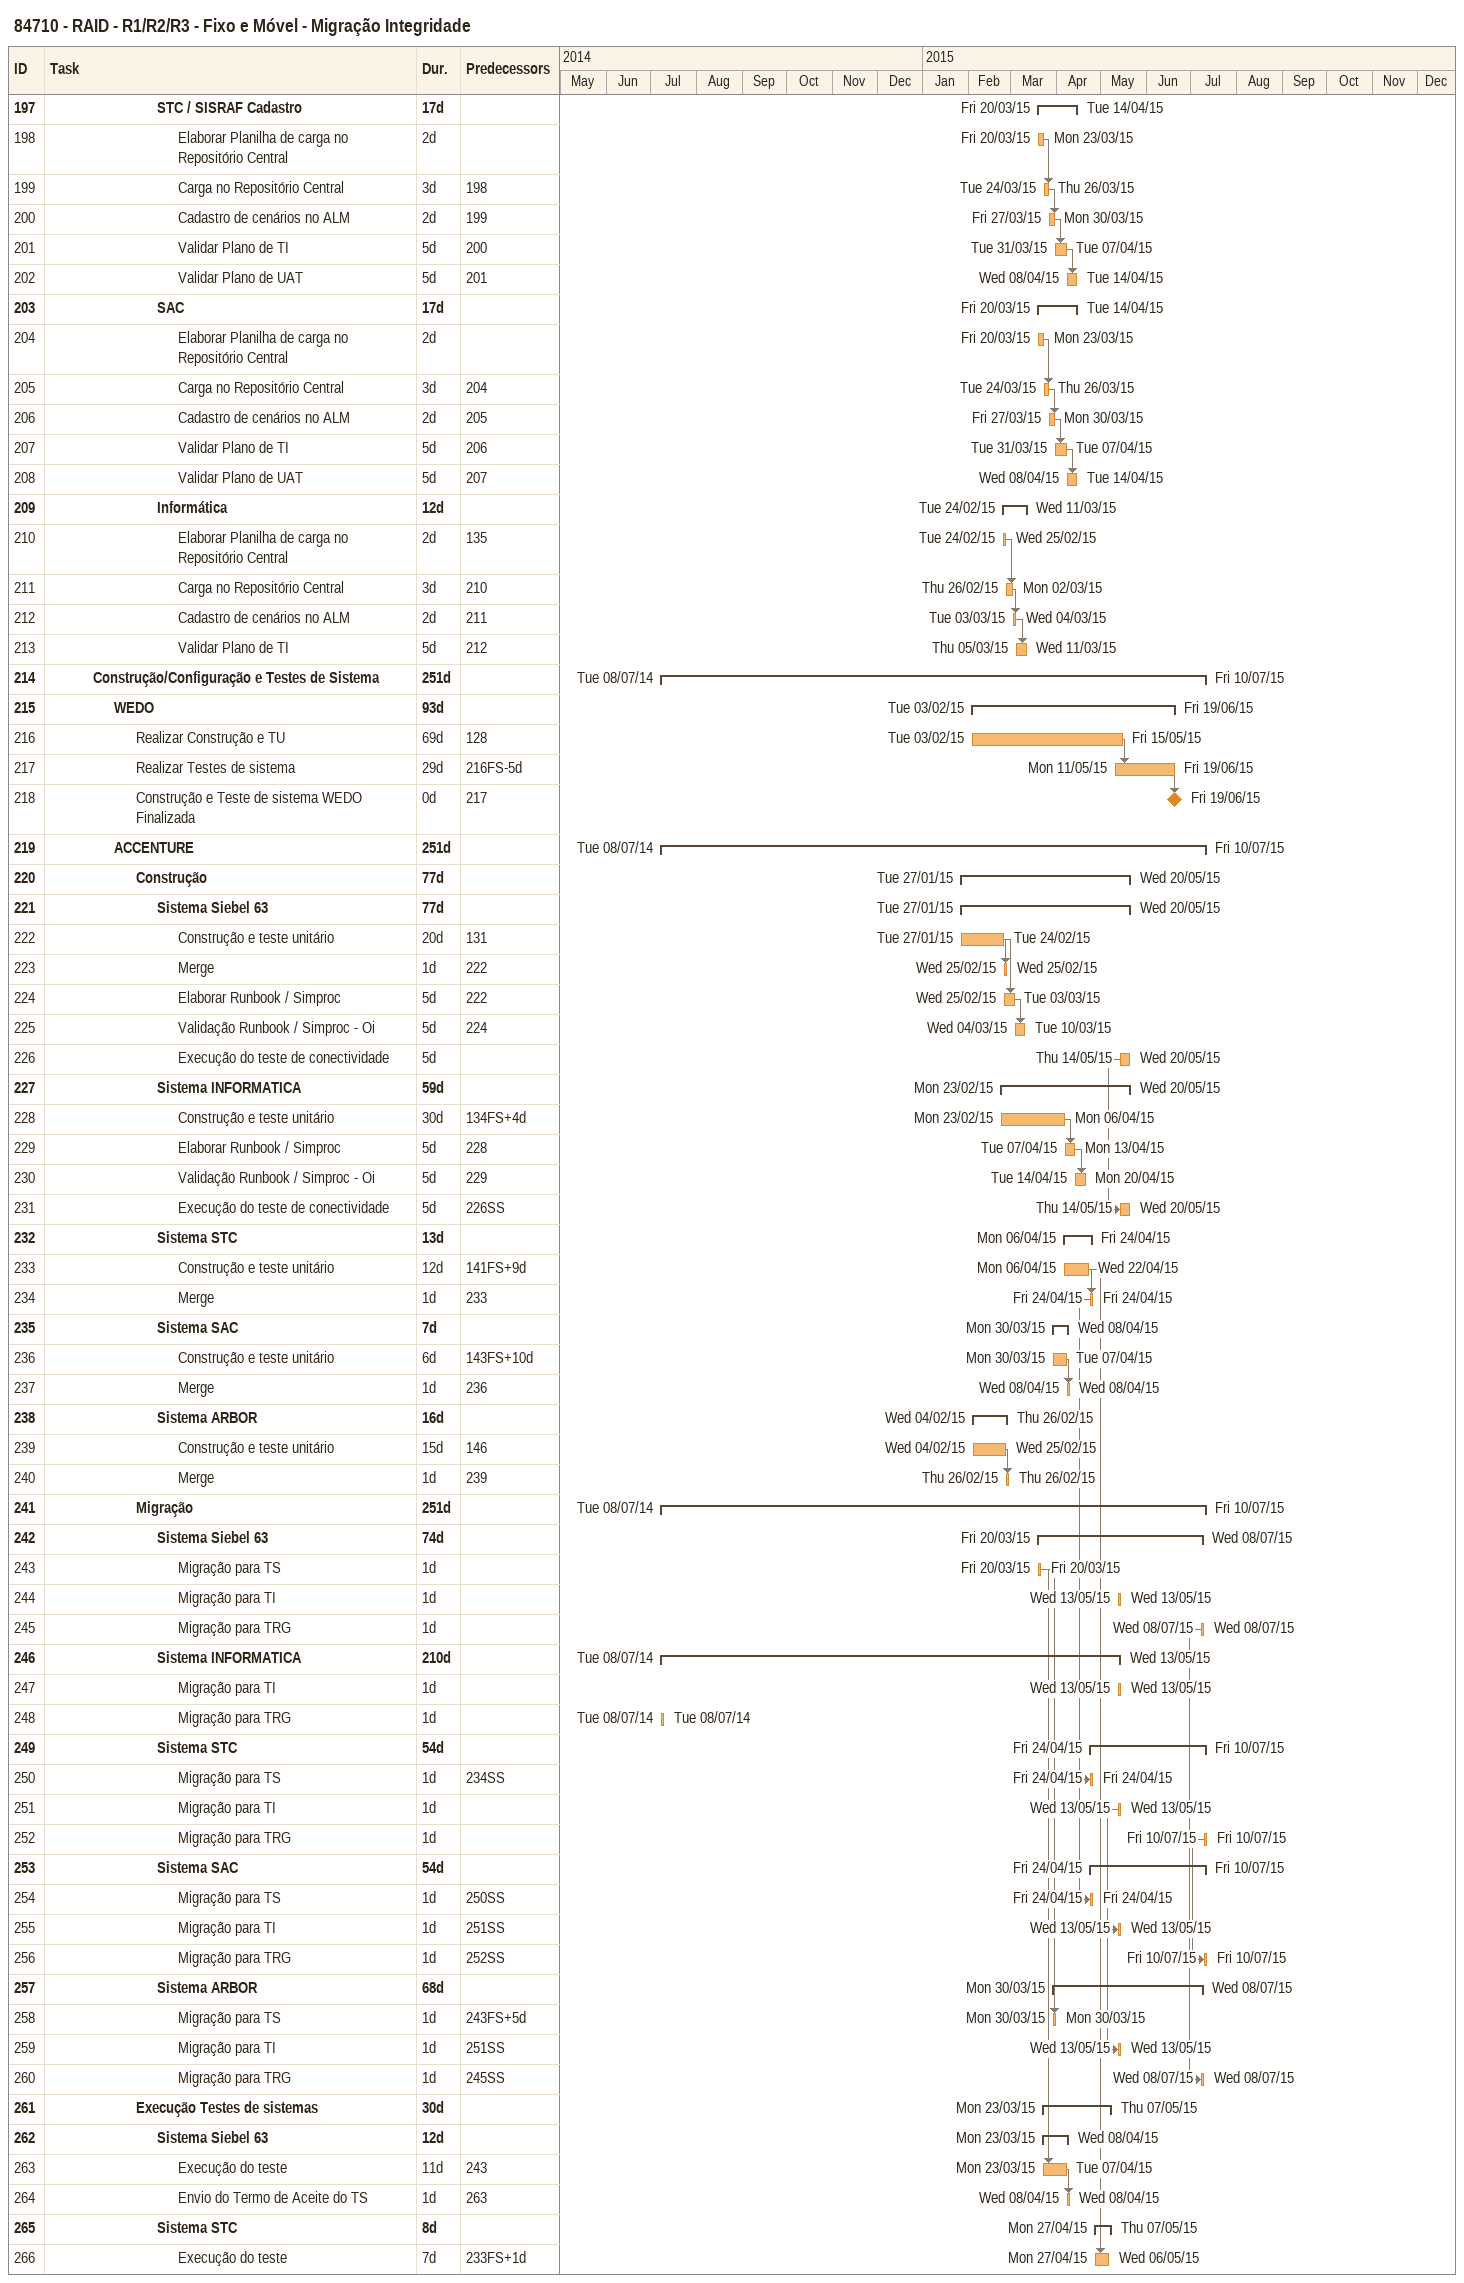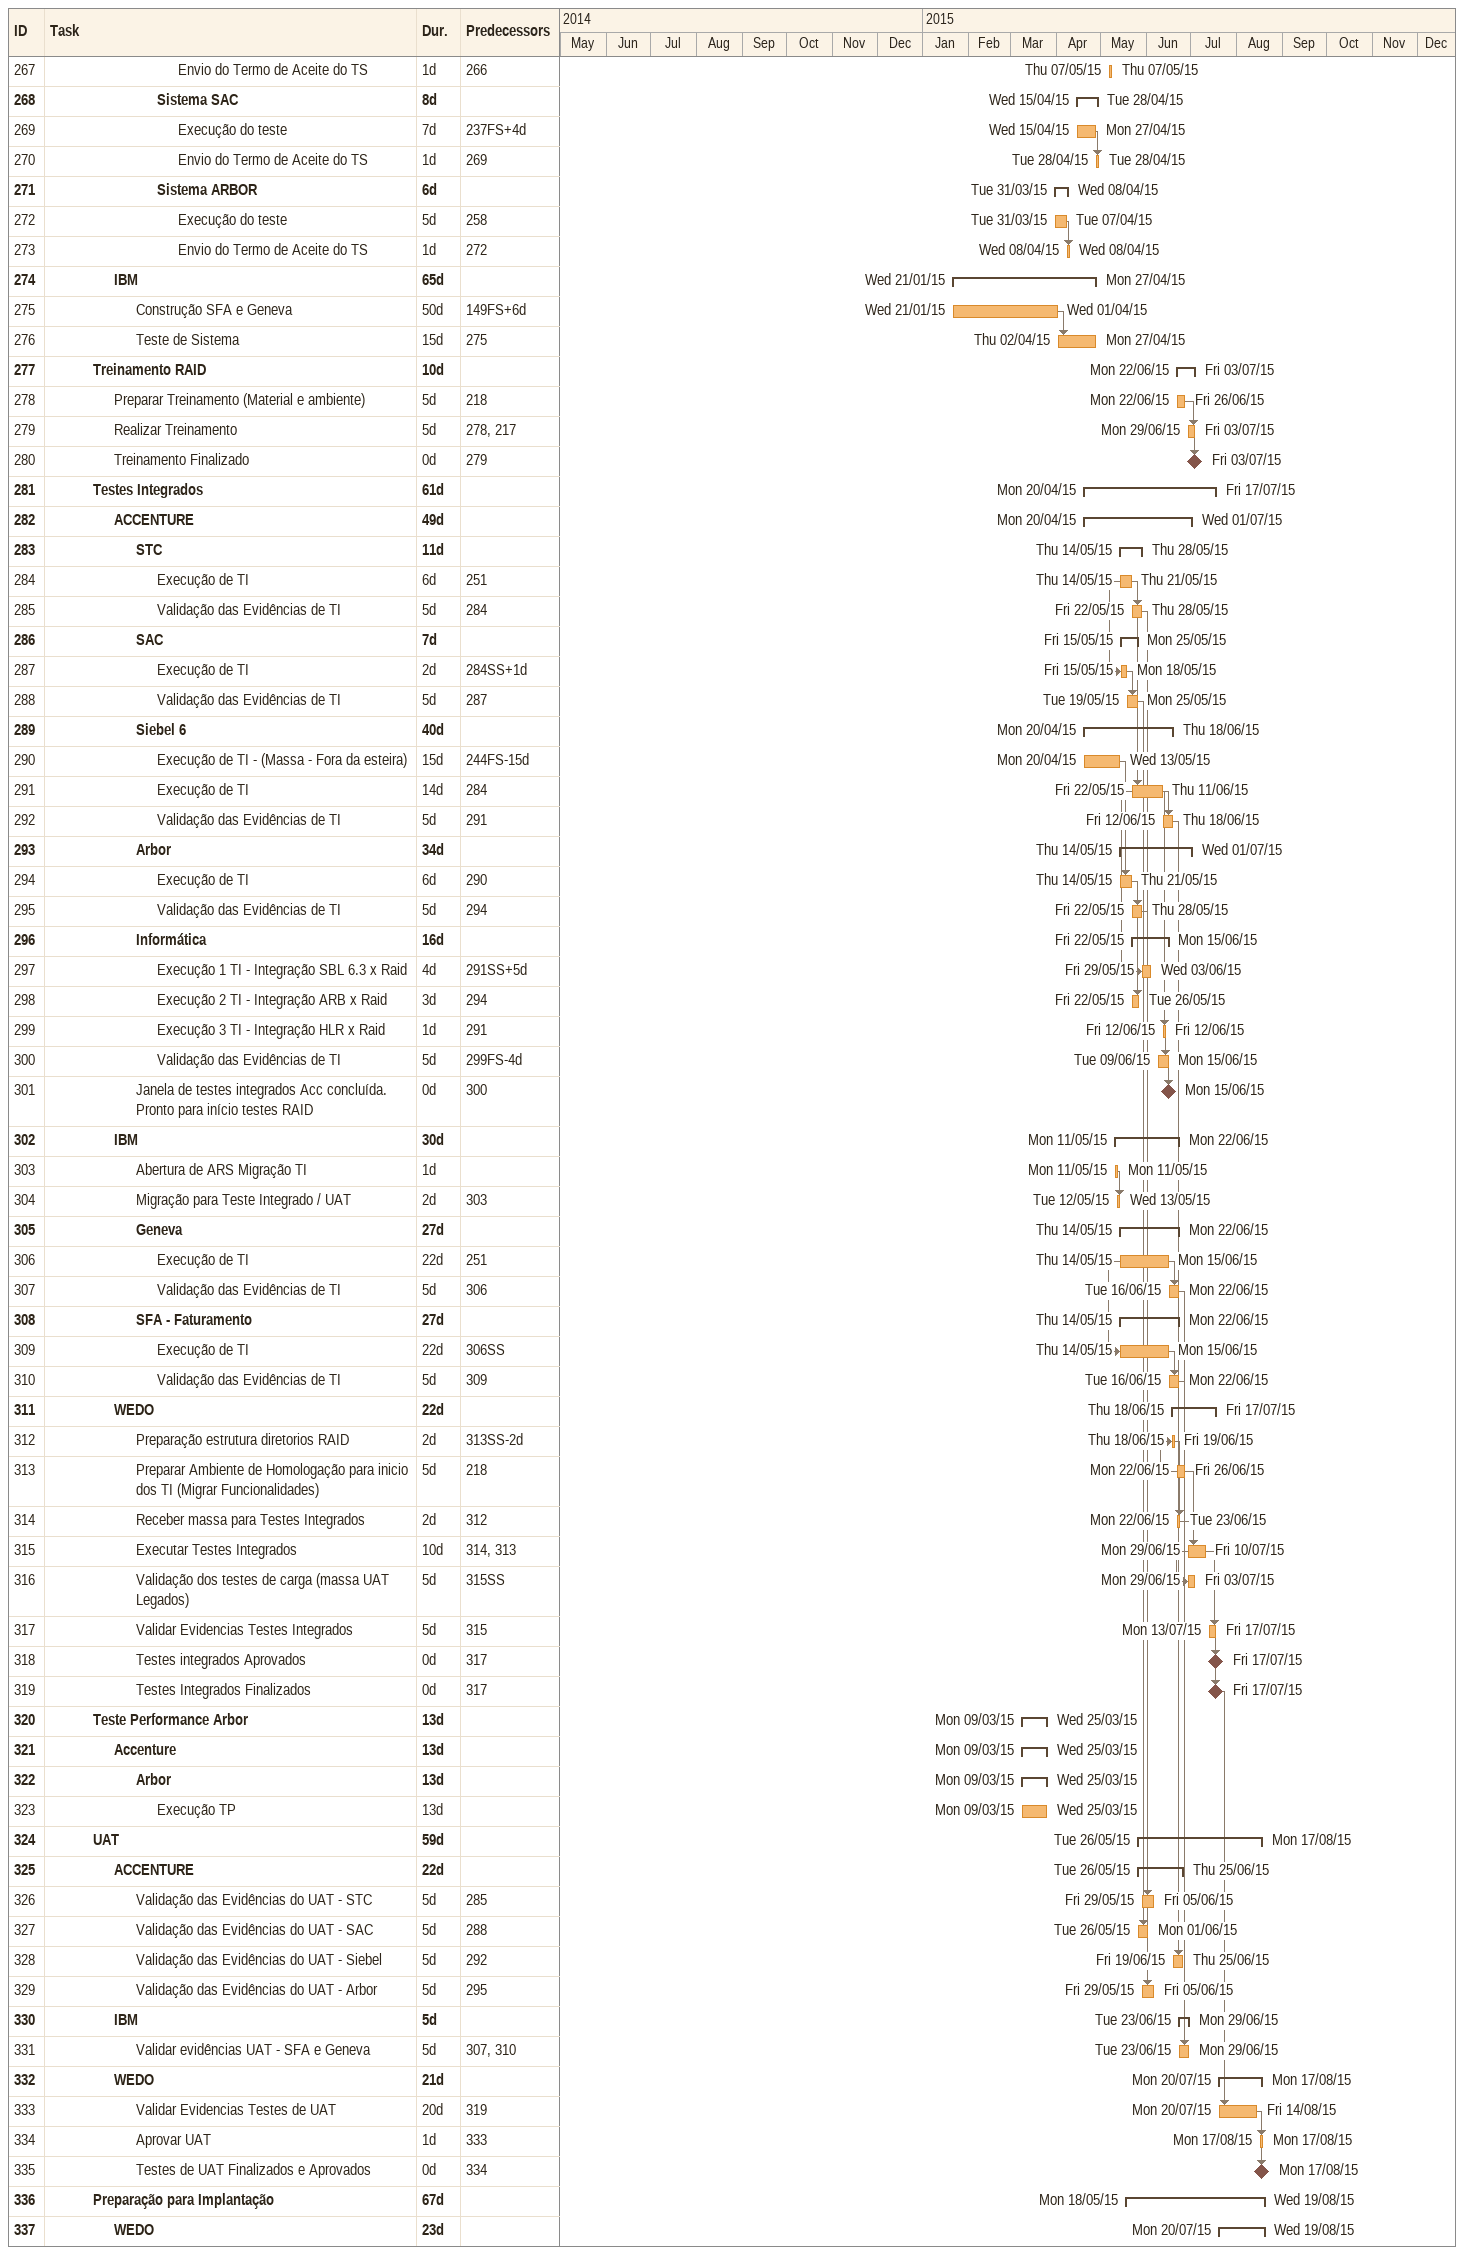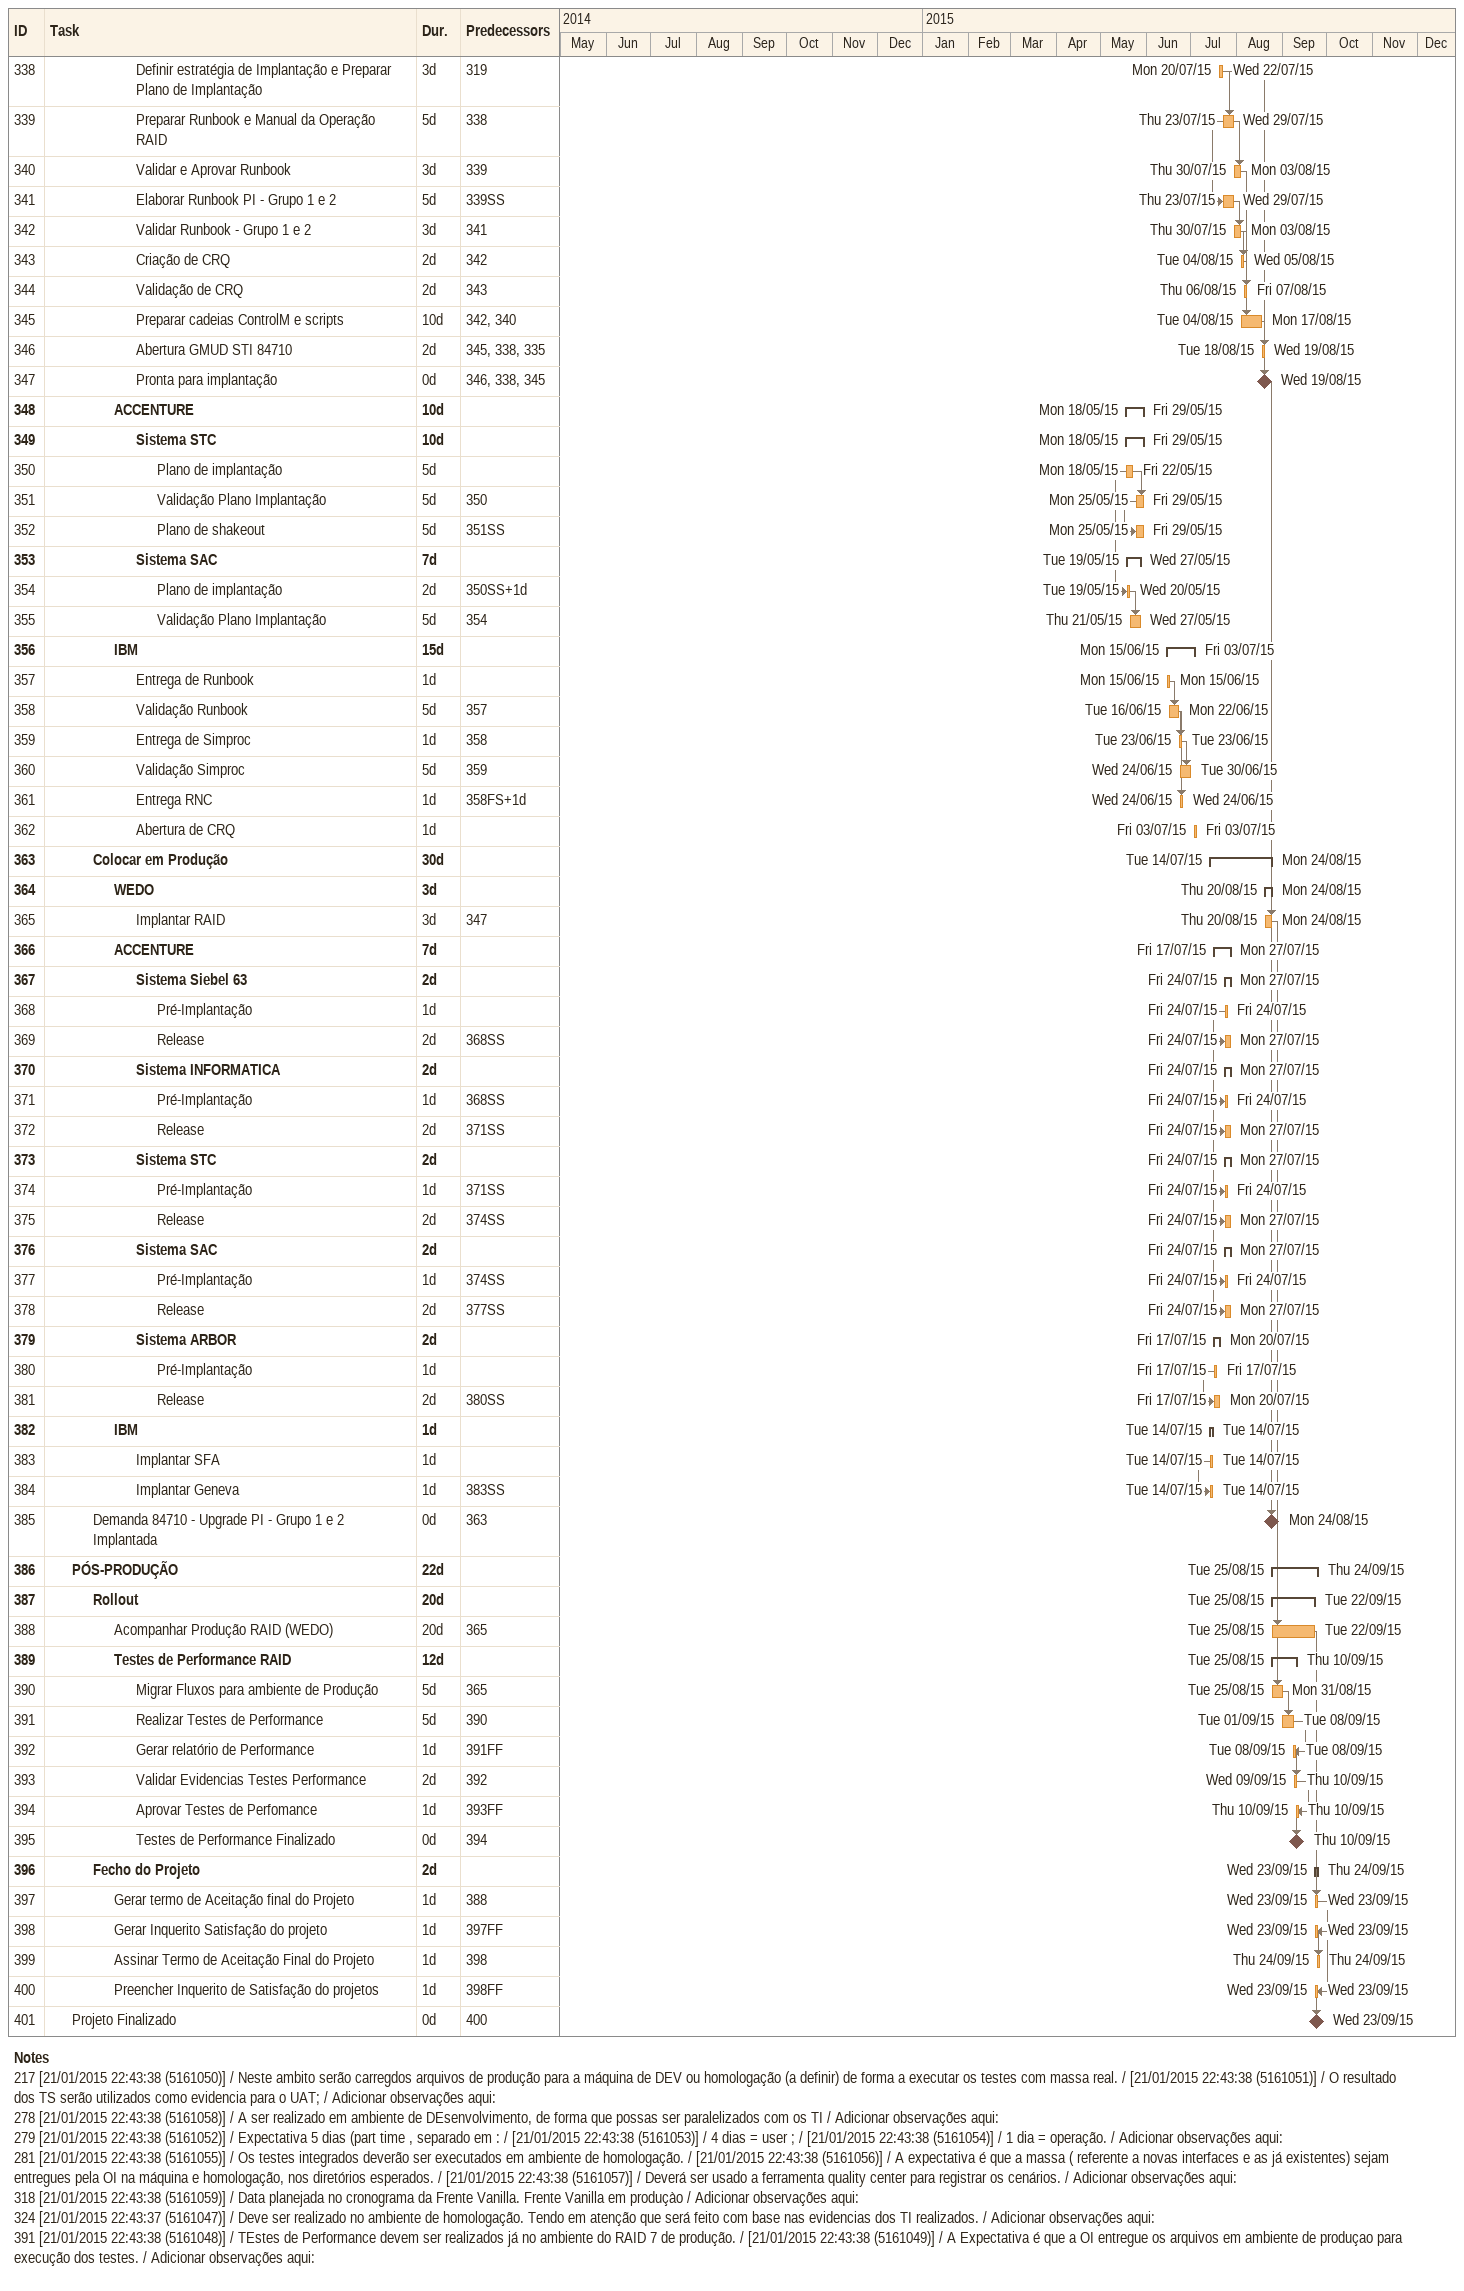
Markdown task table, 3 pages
84710 - RAID - R1/R2/R3 - Fixo e Móvel - Migração Integridade

| ID | Level | Task | Duration | Start | Finish | Predecessors |
|---|---|---|---|---|---|---|
| 197 | 6 | **STC / SISRAF Cadastro** | 17d | 2015-03-20 | 2015-04-14 |  |
| 198 | 7 | Elaborar Planilha de carga no Repositório Central | 2d | 2015-03-20 | 2015-03-23 |  |
| 199 | 7 | Carga no Repositório Central | 3d | 2015-03-24 | 2015-03-26 | 198 |
| 200 | 7 | Cadastro de cenários no ALM | 2d | 2015-03-27 | 2015-03-30 | 199 |
| 201 | 7 | Validar Plano de TI | 5d | 2015-03-31 | 2015-04-07 | 200 |
| 202 | 7 | Validar Plano de UAT | 5d | 2015-04-08 | 2015-04-14 | 201 |
| 203 | 6 | **SAC** | 17d | 2015-03-20 | 2015-04-14 |  |
| 204 | 7 | Elaborar Planilha de carga no Repositório Central | 2d | 2015-03-20 | 2015-03-23 |  |
| 205 | 7 | Carga no Repositório Central | 3d | 2015-03-24 | 2015-03-26 | 204 |
| 206 | 7 | Cadastro de cenários no ALM | 2d | 2015-03-27 | 2015-03-30 | 205 |
| 207 | 7 | Validar Plano de TI | 5d | 2015-03-31 | 2015-04-07 | 206 |
| 208 | 7 | Validar Plano de UAT | 5d | 2015-04-08 | 2015-04-14 | 207 |
| 209 | 6 | **Informática** | 12d | 2015-02-24 | 2015-03-11 |  |
| 210 | 7 | Elaborar Planilha de carga no Repositório Central | 2d | 2015-02-24 | 2015-02-25 | 135 |
| 211 | 7 | Carga no Repositório Central | 3d | 2015-02-26 | 2015-03-02 | 210 |
| 212 | 7 | Cadastro de cenários no ALM | 2d | 2015-03-03 | 2015-03-04 | 211 |
| 213 | 7 | Validar Plano de TI | 5d | 2015-03-05 | 2015-03-11 | 212 |
| 214 | 3 | **Construção/Configuração e Testes de Sistema** | 251d | 2014-07-08 | 2015-07-10 |  |
| 215 | 4 | **WEDO** | 93d | 2015-02-03 | 2015-06-19 |  |
| 216 | 5 | Realizar Construção e TU | 69d | 2015-02-03 | 2015-05-15 | 128 |
| 217 | 5 | Realizar Testes de sistema | 29d | 2015-05-11 | 2015-06-19 | 216FS-5d |
| 218 | 5 | Construção e Teste de sistema WEDO Finalizada | 0d | 2015-06-19 | 2015-06-19 | 217 |
| 219 | 4 | **ACCENTURE** | 251d | 2014-07-08 | 2015-07-10 |  |
| 220 | 5 | **Construção** | 77d | 2015-01-27 | 2015-05-20 |  |
| 221 | 6 | **Sistema Siebel 63** | 77d | 2015-01-27 | 2015-05-20 |  |
| 222 | 7 | Construção e teste unitário | 20d | 2015-01-27 | 2015-02-24 | 131 |
| 223 | 7 | Merge | 1d | 2015-02-25 | 2015-02-25 | 222 |
| 224 | 7 | Elaborar Runbook / Simproc | 5d | 2015-02-25 | 2015-03-03 | 222 |
| 225 | 7 | Validação Runbook / Simproc - Oi | 5d | 2015-03-04 | 2015-03-10 | 224 |
| 226 | 7 | Execução do teste de conectividade | 5d | 2015-05-14 | 2015-05-20 |  |
| 227 | 6 | **Sistema INFORMATICA** | 59d | 2015-02-23 | 2015-05-20 |  |
| 228 | 7 | Construção e teste unitário | 30d | 2015-02-23 | 2015-04-06 | 134FS+4d |
| 229 | 7 | Elaborar Runbook / Simproc | 5d | 2015-04-07 | 2015-04-13 | 228 |
| 230 | 7 | Validação Runbook / Simproc - Oi | 5d | 2015-04-14 | 2015-04-20 | 229 |
| 231 | 7 | Execução do teste de conectividade | 5d | 2015-05-14 | 2015-05-20 | 226SS |
| 232 | 6 | **Sistema STC** | 13d | 2015-04-06 | 2015-04-24 |  |
| 233 | 7 | Construção e teste unitário | 12d | 2015-04-06 | 2015-04-22 | 141FS+9d |
| 234 | 7 | Merge | 1d | 2015-04-24 | 2015-04-24 | 233 |
| 235 | 6 | **Sistema SAC** | 7d | 2015-03-30 | 2015-04-08 |  |
| 236 | 7 | Construção e teste unitário | 6d | 2015-03-30 | 2015-04-07 | 143FS+10d |
| 237 | 7 | Merge | 1d | 2015-04-08 | 2015-04-08 | 236 |
| 238 | 6 | **Sistema ARBOR** | 16d | 2015-02-04 | 2015-02-26 |  |
| 239 | 7 | Construção e teste unitário | 15d | 2015-02-04 | 2015-02-25 | 146 |
| 240 | 7 | Merge | 1d | 2015-02-26 | 2015-02-26 | 239 |
| 241 | 5 | **Migração** | 251d | 2014-07-08 | 2015-07-10 |  |
| 242 | 6 | **Sistema Siebel 63** | 74d | 2015-03-20 | 2015-07-08 |  |
| 243 | 7 | Migração para TS | 1d | 2015-03-20 | 2015-03-20 |  |
| 244 | 7 | Migração para TI | 1d | 2015-05-13 | 2015-05-13 |  |
| 245 | 7 | Migração para TRG | 1d | 2015-07-08 | 2015-07-08 |  |
| 246 | 6 | **Sistema INFORMATICA** | 210d | 2014-07-08 | 2015-05-13 |  |
| 247 | 7 | Migração para TI | 1d | 2015-05-13 | 2015-05-13 |  |
| 248 | 7 | Migração para TRG | 1d | 2014-07-08 | 2014-07-08 |  |
| 249 | 6 | **Sistema STC** | 54d | 2015-04-24 | 2015-07-10 |  |
| 250 | 7 | Migração para TS | 1d | 2015-04-24 | 2015-04-24 | 234SS |
| 251 | 7 | Migração para TI | 1d | 2015-05-13 | 2015-05-13 |  |
| 252 | 7 | Migração para TRG | 1d | 2015-07-10 | 2015-07-10 |  |
| 253 | 6 | **Sistema SAC** | 54d | 2015-04-24 | 2015-07-10 |  |
| 254 | 7 | Migração para TS | 1d | 2015-04-24 | 2015-04-24 | 250SS |
| 255 | 7 | Migração para TI | 1d | 2015-05-13 | 2015-05-13 | 251SS |
| 256 | 7 | Migração para TRG | 1d | 2015-07-10 | 2015-07-10 | 252SS |
| 257 | 6 | **Sistema ARBOR** | 68d | 2015-03-30 | 2015-07-08 |  |
| 258 | 7 | Migração para TS | 1d | 2015-03-30 | 2015-03-30 | 243FS+5d |
| 259 | 7 | Migração para TI | 1d | 2015-05-13 | 2015-05-13 | 251SS |
| 260 | 7 | Migração para TRG | 1d | 2015-07-08 | 2015-07-08 | 245SS |
| 261 | 5 | **Execução Testes de sistemas** | 30d | 2015-03-23 | 2015-05-07 |  |
| 262 | 6 | **Sistema Siebel 63** | 12d | 2015-03-23 | 2015-04-08 |  |
| 263 | 7 | Execução do teste | 11d | 2015-03-23 | 2015-04-07 | 243 |
| 264 | 7 | Envio do Termo de Aceite do TS | 1d | 2015-04-08 | 2015-04-08 | 263 |
| 265 | 6 | **Sistema STC** | 8d | 2015-04-27 | 2015-05-07 |  |
| 266 | 7 | Execução do teste | 7d | 2015-04-27 | 2015-05-06 | 233FS+1d |
| 267 | 7 | Envio do Termo de Aceite do TS | 1d | 2015-05-07 | 2015-05-07 | 266 |
| 268 | 6 | **Sistema SAC** | 8d | 2015-04-15 | 2015-04-28 |  |
| 269 | 7 | Execução do teste | 7d | 2015-04-15 | 2015-04-27 | 237FS+4d |
| 270 | 7 | Envio do Termo de Aceite do TS | 1d | 2015-04-28 | 2015-04-28 | 269 |
| 271 | 6 | **Sistema ARBOR** | 6d | 2015-03-31 | 2015-04-08 |  |
| 272 | 7 | Execução do teste | 5d | 2015-03-31 | 2015-04-07 | 258 |
| 273 | 7 | Envio do Termo de Aceite do TS | 1d | 2015-04-08 | 2015-04-08 | 272 |
| 274 | 4 | **IBM** | 65d | 2015-01-21 | 2015-04-27 |  |
| 275 | 5 | Construção SFA e Geneva | 50d | 2015-01-21 | 2015-04-01 | 149FS+6d |
| 276 | 5 | Teste de Sistema | 15d | 2015-04-02 | 2015-04-27 | 275 |
| 277 | 3 | **Treinamento RAID** | 10d | 2015-06-22 | 2015-07-03 |  |
| 278 | 4 | Preparar Treinamento (Material e ambiente) | 5d | 2015-06-22 | 2015-06-26 | 218 |
| 279 | 4 | Realizar Treinamento | 5d | 2015-06-29 | 2015-07-03 | 278, 217 |
| 280 | 4 | Treinamento Finalizado | 0d | 2015-07-03 | 2015-07-03 | 279 |
| 281 | 3 | **Testes Integrados** | 61d | 2015-04-20 | 2015-07-17 |  |
| 282 | 4 | **ACCENTURE** | 49d | 2015-04-20 | 2015-07-01 |  |
| 283 | 5 | **STC** | 11d | 2015-05-14 | 2015-05-28 |  |
| 284 | 6 | Execução de TI | 6d | 2015-05-14 | 2015-05-21 | 251 |
| 285 | 6 | Validação das Evidências de TI | 5d | 2015-05-22 | 2015-05-28 | 284 |
| 286 | 5 | **SAC** | 7d | 2015-05-15 | 2015-05-25 |  |
| 287 | 6 | Execução de TI | 2d | 2015-05-15 | 2015-05-18 | 284SS+1d |
| 288 | 6 | Validação das Evidências de TI | 5d | 2015-05-19 | 2015-05-25 | 287 |
| 289 | 5 | **Siebel 6** | 40d | 2015-04-20 | 2015-06-18 |  |
| 290 | 6 | Execução de TI - (Massa - Fora da esteira) | 15d | 2015-04-20 | 2015-05-13 | 244FS-15d |
| 291 | 6 | Execução de TI | 14d | 2015-05-22 | 2015-06-11 | 284 |
| 292 | 6 | Validação das Evidências de TI | 5d | 2015-06-12 | 2015-06-18 | 291 |
| 293 | 5 | **Arbor** | 34d | 2015-05-14 | 2015-07-01 |  |
| 294 | 6 | Execução de TI | 6d | 2015-05-14 | 2015-05-21 | 290 |
| 295 | 6 | Validação das Evidências de TI | 5d | 2015-05-22 | 2015-05-28 | 294 |
| 296 | 5 | **Informática** | 16d | 2015-05-22 | 2015-06-15 |  |
| 297 | 6 | Execução 1 TI - Integração SBL 6.3 x Raid | 4d | 2015-05-29 | 2015-06-03 | 291SS+5d |
| 298 | 6 | Execução 2 TI - Integração ARB x Raid | 3d | 2015-05-22 | 2015-05-26 | 294 |
| 299 | 6 | Execução 3 TI - Integração HLR x Raid | 1d | 2015-06-12 | 2015-06-12 | 291 |
| 300 | 6 | Validação das Evidências de TI | 5d | 2015-06-09 | 2015-06-15 | 299FS-4d |
| 301 | 5 | Janela de testes integrados Acc concluída. Pronto para início testes RAID | 0d | 2015-06-15 | 2015-06-15 | 300 |
| 302 | 4 | **IBM** | 30d | 2015-05-11 | 2015-06-22 |  |
| 303 | 5 | Abertura de ARS Migração TI | 1d | 2015-05-11 | 2015-05-11 |  |
| 304 | 5 | Migração para Teste Integrado / UAT | 2d | 2015-05-12 | 2015-05-13 | 303 |
| 305 | 5 | **Geneva** | 27d | 2015-05-14 | 2015-06-22 |  |
| 306 | 6 | Execução de TI | 22d | 2015-05-14 | 2015-06-15 | 251 |
| 307 | 6 | Validação das Evidências de TI | 5d | 2015-06-16 | 2015-06-22 | 306 |
| 308 | 5 | **SFA - Faturamento** | 27d | 2015-05-14 | 2015-06-22 |  |
| 309 | 6 | Execução de TI | 22d | 2015-05-14 | 2015-06-15 | 306SS |
| 310 | 6 | Validação das Evidências de TI | 5d | 2015-06-16 | 2015-06-22 | 309 |
| 311 | 4 | **WEDO** | 22d | 2015-06-18 | 2015-07-17 |  |
| 312 | 5 | Preparação estrutura diretorios RAID | 2d | 2015-06-18 | 2015-06-19 | 313SS-2d |
| 313 | 5 | Preparar Ambiente de Homologação para inicio dos TI (Migrar Funcionalidades) | 5d | 2015-06-22 | 2015-06-26 | 218 |
| 314 | 5 | Receber massa para Testes Integrados | 2d | 2015-06-22 | 2015-06-23 | 312 |
| 315 | 5 | Executar Testes Integrados | 10d | 2015-06-29 | 2015-07-10 | 314, 313 |
| 316 | 5 | Validação dos testes de carga (massa UAT Legados) | 5d | 2015-06-29 | 2015-07-03 | 315SS |
| 317 | 5 | Validar Evidencias Testes Integrados | 5d | 2015-07-13 | 2015-07-17 | 315 |
| 318 | 5 | Testes integrados Aprovados | 0d | 2015-07-17 | 2015-07-17 | 317 |
| 319 | 5 | Testes Integrados Finalizados | 0d | 2015-07-17 | 2015-07-17 | 317 |
| 320 | 3 | **Teste Performance Arbor** | 13d | 2015-03-09 | 2015-03-25 |  |
| 321 | 4 | **Accenture** | 13d | 2015-03-09 | 2015-03-25 |  |
| 322 | 5 | **Arbor** | 13d | 2015-03-09 | 2015-03-25 |  |
| 323 | 6 | Execução TP | 13d | 2015-03-09 | 2015-03-25 |  |
| 324 | 3 | **UAT** | 59d | 2015-05-26 | 2015-08-17 |  |
| 325 | 4 | **ACCENTURE** | 22d | 2015-05-26 | 2015-06-25 |  |
| 326 | 5 | Validação das Evidências do UAT - STC | 5d | 2015-05-29 | 2015-06-05 | 285 |
| 327 | 5 | Validação das Evidências do UAT - SAC | 5d | 2015-05-26 | 2015-06-01 | 288 |
| 328 | 5 | Validação das Evidências do UAT - Siebel | 5d | 2015-06-19 | 2015-06-25 | 292 |
| 329 | 5 | Validação das Evidências do UAT - Arbor | 5d | 2015-05-29 | 2015-06-05 | 295 |
| 330 | 4 | **IBM** | 5d | 2015-06-23 | 2015-06-29 |  |
| 331 | 5 | Validar evidências UAT - SFA e Geneva | 5d | 2015-06-23 | 2015-06-29 | 307, 310 |
| 332 | 4 | **WEDO** | 21d | 2015-07-20 | 2015-08-17 |  |
| 333 | 5 | Validar Evidencias Testes de UAT | 20d | 2015-07-20 | 2015-08-14 | 319 |
| 334 | 5 | Aprovar UAT | 1d | 2015-08-17 | 2015-08-17 | 333 |
| 335 | 5 | Testes de UAT Finalizados e Aprovados | 0d | 2015-08-17 | 2015-08-17 | 334 |
| 336 | 3 | **Preparação para Implantação** | 67d | 2015-05-18 | 2015-08-19 |  |
| 337 | 4 | **WEDO** | 23d | 2015-07-20 | 2015-08-19 |  |
| 338 | 5 | Definir estratégia de Implantação e Preparar Plano de Implantação | 3d | 2015-07-20 | 2015-07-22 | 319 |
| 339 | 5 | Preparar Runbook e Manual da Operação RAID | 5d | 2015-07-23 | 2015-07-29 | 338 |
| 340 | 5 | Validar e Aprovar Runbook | 3d | 2015-07-30 | 2015-08-03 | 339 |
| 341 | 5 | Elaborar Runbook PI - Grupo 1 e 2 | 5d | 2015-07-23 | 2015-07-29 | 339SS |
| 342 | 5 | Validar Runbook - Grupo 1 e 2 | 3d | 2015-07-30 | 2015-08-03 | 341 |
| 343 | 5 | Criação de CRQ | 2d | 2015-08-04 | 2015-08-05 | 342 |
| 344 | 5 | Validação de CRQ | 2d | 2015-08-06 | 2015-08-07 | 343 |
| 345 | 5 | Preparar cadeias ControlM e scripts | 10d | 2015-08-04 | 2015-08-17 | 342, 340 |
| 346 | 5 | Abertura GMUD STI 84710 | 2d | 2015-08-18 | 2015-08-19 | 345, 338, 335 |
| 347 | 5 | Pronta para implantação | 0d | 2015-08-19 | 2015-08-19 | 346, 338, 345 |
| 348 | 4 | **ACCENTURE** | 10d | 2015-05-18 | 2015-05-29 |  |
| 349 | 5 | **Sistema STC** | 10d | 2015-05-18 | 2015-05-29 |  |
| 350 | 6 | Plano de implantação | 5d | 2015-05-18 | 2015-05-22 |  |
| 351 | 6 | Validação Plano Implantação | 5d | 2015-05-25 | 2015-05-29 | 350 |
| 352 | 6 | Plano de shakeout | 5d | 2015-05-25 | 2015-05-29 | 351SS |
| 353 | 5 | **Sistema SAC** | 7d | 2015-05-19 | 2015-05-27 |  |
| 354 | 6 | Plano de implantação | 2d | 2015-05-19 | 2015-05-20 | 350SS+1d |
| 355 | 6 | Validação Plano Implantação | 5d | 2015-05-21 | 2015-05-27 | 354 |
| 356 | 4 | **IBM** | 15d | 2015-06-15 | 2015-07-03 |  |
| 357 | 5 | Entrega de Runbook | 1d | 2015-06-15 | 2015-06-15 |  |
| 358 | 5 | Validação Runbook | 5d | 2015-06-16 | 2015-06-22 | 357 |
| 359 | 5 | Entrega de Simproc | 1d | 2015-06-23 | 2015-06-23 | 358 |
| 360 | 5 | Validação Simproc | 5d | 2015-06-24 | 2015-06-30 | 359 |
| 361 | 5 | Entrega RNC | 1d | 2015-06-24 | 2015-06-24 | 358FS+1d |
| 362 | 5 | Abertura de CRQ | 1d | 2015-07-03 | 2015-07-03 |  |
| 363 | 3 | **Colocar em Produção** | 30d | 2015-07-14 | 2015-08-24 |  |
| 364 | 4 | **WEDO** | 3d | 2015-08-20 | 2015-08-24 |  |
| 365 | 5 | Implantar RAID | 3d | 2015-08-20 | 2015-08-24 | 347 |
| 366 | 4 | **ACCENTURE** | 7d | 2015-07-17 | 2015-07-27 |  |
| 367 | 5 | **Sistema Siebel 63** | 2d | 2015-07-24 | 2015-07-27 |  |
| 368 | 6 | Pré-Implantação | 1d | 2015-07-24 | 2015-07-24 |  |
| 369 | 6 | Release | 2d | 2015-07-24 | 2015-07-27 | 368SS |
| 370 | 5 | **Sistema INFORMATICA** | 2d | 2015-07-24 | 2015-07-27 |  |
| 371 | 6 | Pré-Implantação | 1d | 2015-07-24 | 2015-07-24 | 368SS |
| 372 | 6 | Release | 2d | 2015-07-24 | 2015-07-27 | 371SS |
| 373 | 5 | **Sistema STC** | 2d | 2015-07-24 | 2015-07-27 |  |
| 374 | 6 | Pré-Implantação | 1d | 2015-07-24 | 2015-07-24 | 371SS |
| 375 | 6 | Release | 2d | 2015-07-24 | 2015-07-27 | 374SS |
| 376 | 5 | **Sistema SAC** | 2d | 2015-07-24 | 2015-07-27 |  |
| 377 | 6 | Pré-Implantação | 1d | 2015-07-24 | 2015-07-24 | 374SS |
| 378 | 6 | Release | 2d | 2015-07-24 | 2015-07-27 | 377SS |
| 379 | 5 | **Sistema ARBOR** | 2d | 2015-07-17 | 2015-07-20 |  |
| 380 | 6 | Pré-Implantação | 1d | 2015-07-17 | 2015-07-17 |  |
| 381 | 6 | Release | 2d | 2015-07-17 | 2015-07-20 | 380SS |
| 382 | 4 | **IBM** | 1d | 2015-07-14 | 2015-07-14 |  |
| 383 | 5 | Implantar SFA | 1d | 2015-07-14 | 2015-07-14 |  |
| 384 | 5 | Implantar Geneva | 1d | 2015-07-14 | 2015-07-14 | 383SS |
| 385 | 3 | Demanda 84710 - Upgrade PI - Grupo 1 e 2 Implantada | 0d | 2015-08-24 | 2015-08-24 | 363 |
| 386 | 2 | **PÓS-PRODUÇÃO** | 22d | 2015-08-25 | 2015-09-24 |  |
| 387 | 3 | **Rollout** | 20d | 2015-08-25 | 2015-09-22 |  |
| 388 | 4 | Acompanhar Produção RAID (WEDO) | 20d | 2015-08-25 | 2015-09-22 | 365 |
| 389 | 4 | **Testes de Performance RAID** | 12d | 2015-08-25 | 2015-09-10 |  |
| 390 | 5 | Migrar Fluxos para ambiente de Produção | 5d | 2015-08-25 | 2015-08-31 | 365 |
| 391 | 5 | Realizar Testes de Performance | 5d | 2015-09-01 | 2015-09-08 | 390 |
| 392 | 5 | Gerar relatório de Performance | 1d | 2015-09-08 | 2015-09-08 | 391FF |
| 393 | 5 | Validar Evidencias Testes Performance | 2d | 2015-09-09 | 2015-09-10 | 392 |
| 394 | 5 | Aprovar Testes de Perfomance | 1d | 2015-09-10 | 2015-09-10 | 393FF |
| 395 | 5 | Testes de Performance Finalizado | 0d | 2015-09-10 | 2015-09-10 | 394 |
| 396 | 3 | **Fecho do Projeto** | 2d | 2015-09-23 | 2015-09-24 |  |
| 397 | 4 | Gerar termo de Aceitação final do Projeto | 1d | 2015-09-23 | 2015-09-23 | 388 |
| 398 | 4 | Gerar Inquerito Satisfação do projeto | 1d | 2015-09-23 | 2015-09-23 | 397FF |
| 399 | 4 | Assinar Termo de Aceitação Final do Projeto | 1d | 2015-09-24 | 2015-09-24 | 398 |
| 400 | 4 | Preencher Inquerito de Satisfação do projetos | 1d | 2015-09-23 | 2015-09-23 | 398FF |
| 401 | 2 | Projeto Finalizado | 0d | 2015-09-23 | 2015-09-23 | 400 |

Notes
- 217: [21/01/2015 22:43:38 (5161050)] / Neste ambito serão carregdos arquivos de produção para a máquina de DEV ou homologação (a definir) de forma a executar os testes com massa real. / [21/01/2015 22:43:38 (5161051)] / O resultado dos TS serão utilizados como evidencia para o UAT; / Adicionar observações aqui:
- 278: [21/01/2015 22:43:38 (5161058)] / A ser realizado em ambiente de DEsenvolvimento, de forma que possas ser paralelizados com os TI / Adicionar observações aqui:
- 279: [21/01/2015 22:43:38 (5161052)] / Expectativa 5 dias (part time , separado em : / [21/01/2015 22:43:38 (5161053)] / 4 dias = user ; / [21/01/2015 22:43:38 (5161054)] / 1 dia = operação. / Adicionar observações aqui:
- 281: [21/01/2015 22:43:38 (5161055)] / Os testes integrados deverão ser executados em ambiente de homologação. / [21/01/2015 22:43:38 (5161056)] / A expectativa é que a massa ( referente a novas interfaces e as já existentes) sejam entregues pela OI na máquina e homologação, nos diretórios esperados. / [21/01/2015 22:43:38 (5161057)] / Deverá ser usado a ferramenta quality center para registrar os cenários. / Adicionar observações aqui:
- 318: [21/01/2015 22:43:38 (5161059)] / Data planejada no cronograma da Frente Vanilla. Frente Vanilla em produçào / Adicionar observações aqui:
- 324: [21/01/2015 22:43:37 (5161047)] / Deve ser realizado no ambiente de homologação. Tendo em atenção que será feito com base nas evidencias dos TI realizados. / Adicionar observações aqui:
- 391: [21/01/2015 22:43:38 (5161048)] / TEstes de Performance devem ser realizados já no ambiente do RAID 7 de produção. / [21/01/2015 22:43:38 (5161049)] / A Expectativa é que a OI entregue os arquivos em ambiente de produçao para execução dos testes. / Adicionar observações aqui:
